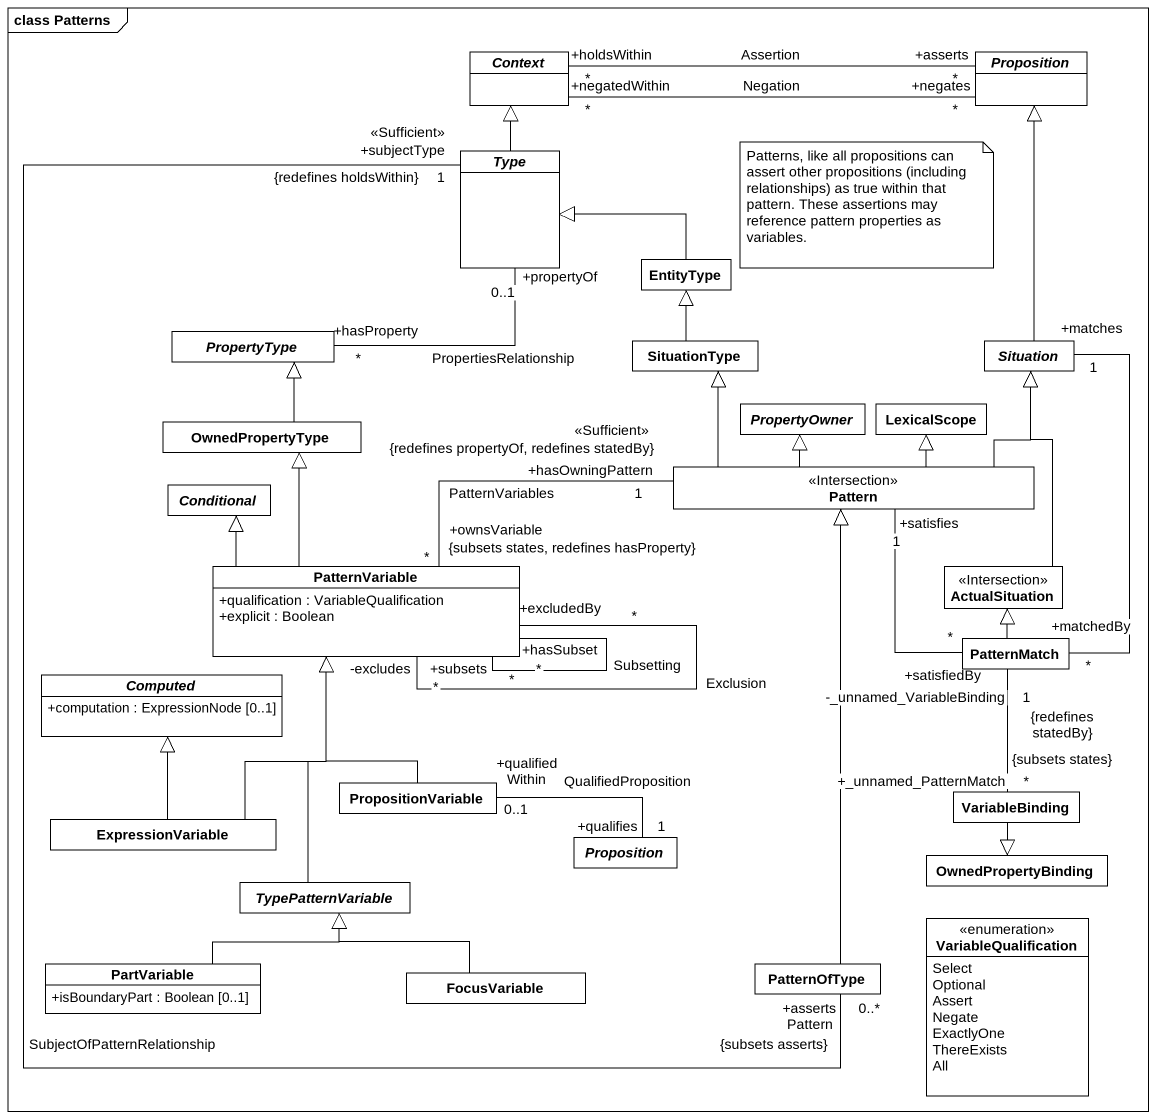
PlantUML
@startuml
mainframe class Patterns
hide circle
hide empty members
skinparam classAttributeIconSize 0
abstract class Context
abstract class Proposition
abstract class Type
class EntityType
abstract class PropertyType
class SituationType
abstract class Situation
class OwnedPropertyType
abstract class PropertyOwner
class LexicalScope
abstract class Conditional
class Pattern <<Intersection>>
class PatternVariable {
  +qualification : VariableQualification
  +explicit : Boolean
}
class ActualSituation <<Intersection>>
abstract class Computed {
  +computation : ExpressionNode [0..1]
}
class PatternMatch
class PropositionVariable
class VariableBinding
class ExpressionVariable
abstract class "Proposition" as Proposition_2
class OwnedPropertyBinding
abstract class TypePatternVariable
enum VariableQualification {
  Select
  Optional
  Assert
  Negate
  ExactlyOne
  ThereExists
  All
}
class PartVariable {
  +isBoundaryPart : Boolean [0..1]
}
class FocusVariable
class PatternOfType
Context "+holdsWithin\n*" -right- "+asserts\n*" Proposition : Assertion
Context "+negatedWithin\n*" -right- "+negates\n*" Proposition : Negation
Type -up-|> Context
Type "+propertyOf\n0..1" -left- "+hasProperty\n*" PropertyType : PropertiesRelationship
Type "+subjectType\n1\n{redefines holdsWithin}\n<<Sufficient>>" -- "+assertsPattern\n0..*\n{subsets asserts}" PatternOfType : SubjectOfPatternRelationship
EntityType -left-|> Type
SituationType -up-|> EntityType
Situation -up-|> Proposition
OwnedPropertyType -up-|> PropertyType
Pattern -up-|> SituationType
Pattern -up-|> Situation
Pattern -up-|> PropertyOwner
Pattern -up-|> LexicalScope
Pattern "{redefines propertyOf, redefines statedBy}\n1\n+hasOwningPattern\n<<Sufficient>>" -left- "{subsets states, redefines hasProperty}\n*\n+ownsVariable" PatternVariable : PatternVariables
PatternVariable -up-|> OwnedPropertyType
PatternVariable -up-|> Conditional
PatternVariable "+hasSubset\n*" -- "+subsets\n*" PatternVariable : Subsetting
PatternVariable "-excludes\n*" -- "+excludedBy\n*" PatternVariable : Exclusion
ActualSituation -up-|> Situation
PatternMatch "+matchedBy\n*" -up- "+matches\n1" Situation
PatternMatch "+satisfiedBy\n*" -up- "+satisfies\n1" Pattern
PatternMatch -up-|> ActualSituation
PatternMatch "{redefines statedBy}\n1\n-_unnamed_VariableBinding" -- "{subsets states}\n*\n+_unnamed_PatternMatch" VariableBinding
PropositionVariable -up-|> PatternVariable
PropositionVariable "0..1\n+qualifiedWithin" -right- "+qualifies\n1" Proposition_2 : QualifiedProposition
VariableBinding --|> OwnedPropertyBinding
ExpressionVariable -up-|> PatternVariable
ExpressionVariable -up-|> Computed
TypePatternVariable -up-|> PatternVariable
PartVariable -right-|> TypePatternVariable
FocusVariable -left-|> TypePatternVariable
PatternOfType -up-|> Pattern
note as N1
  Patterns, like all propositions can assert other propositions (including relationships) as true within that pattern. These assertions may reference pattern properties as variables.
end note
@enduml
